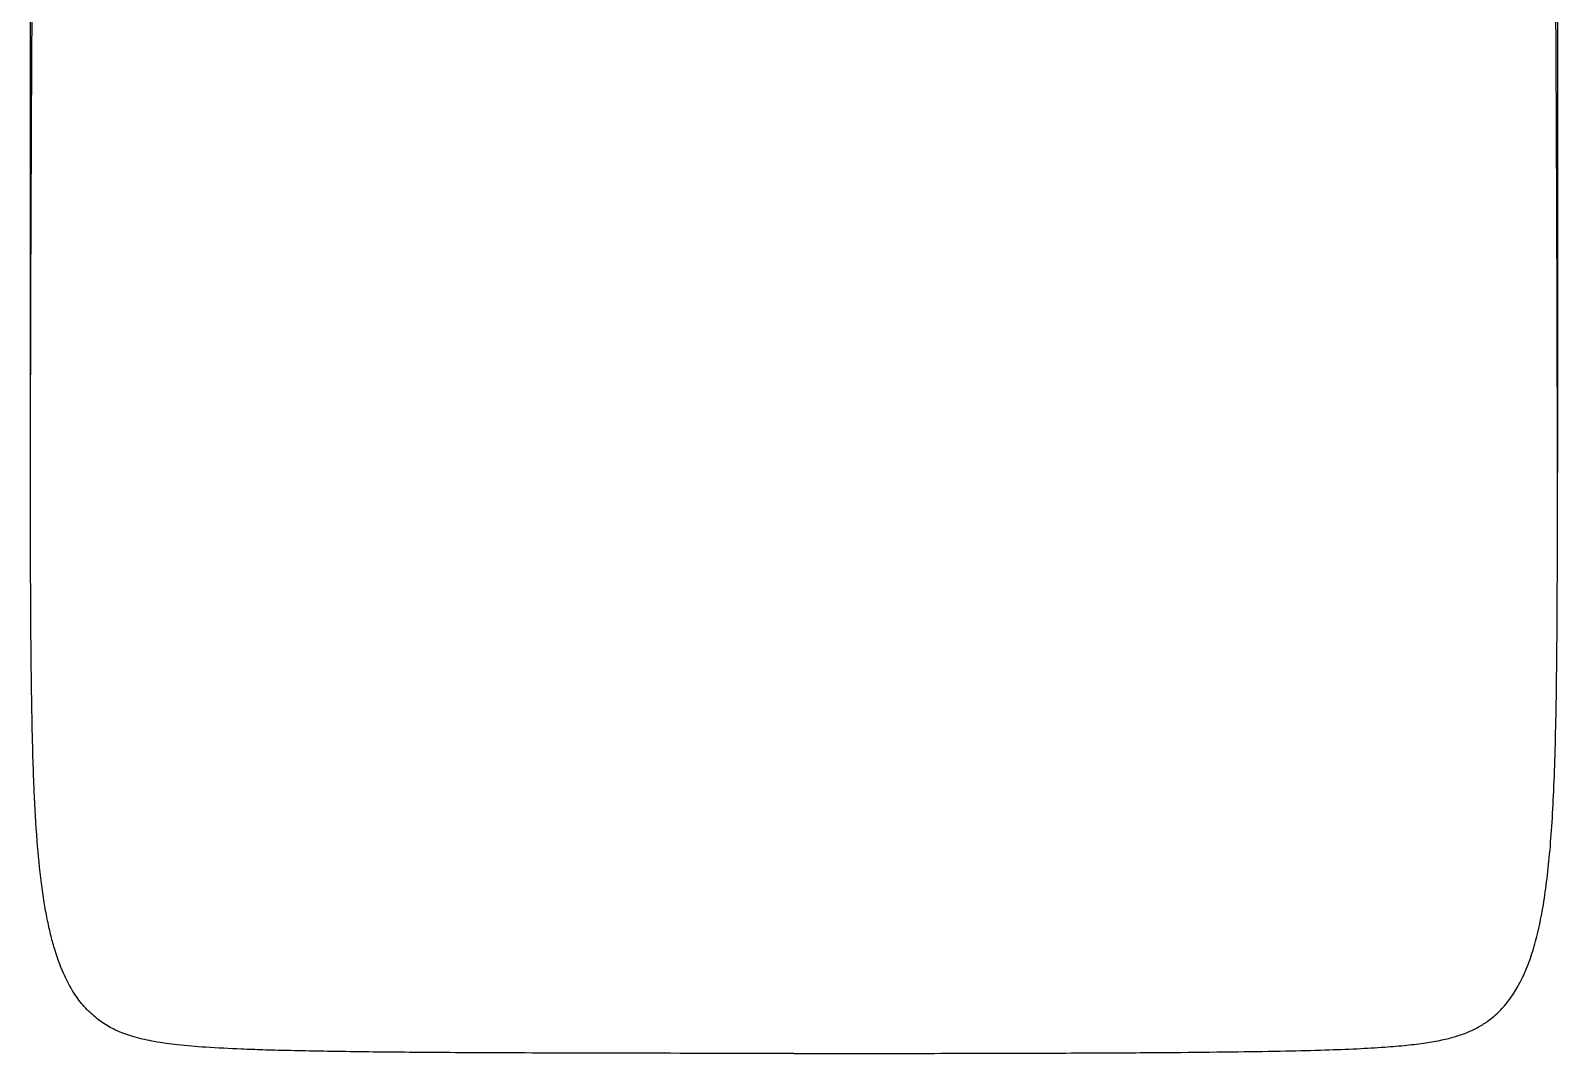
# Model space of a CAD drawing. Header units: millimetres. Extents: x 0 to 1863, y -681 to 0.
# Drawn here: x 1660.7 to 1860.7, y -267.8 to -133.9 of the extents above; entities that cross this region are included whole.
import ezdxf

# ---------------------------------------------------------------- set-up
doc = ezdxf.new("R2010")
doc.units = ezdxf.units.MM
doc.header["$MEASUREMENT"] = 0
doc.layers.add('Make2D$visible$lines', color=178, linetype='Continuous', true_color=0x000000)

msp = doc.modelspace()

# ---------------------------------------------------------------- linework, layer by layer
at = {"layer": 'Make2D$visible$lines'}
for p, q in [((1660.68, -191.72), (1660.68, -100)), ((1860.68, -100), (1860.68, -191.72)), ((1860.68, -194.47), (1860.68, -194.47))]:
    msp.add_line(p, q, dxfattribs=at)
for points, knots in [([(1760.68, -267.78), (1754.05, -267.78), (1741.95, -267.77), (1725.56, -267.73), (1712.62, -267.67), (1702.59, -267.57), (1695.78, -267.45), (1691.23, -267.33), (1687.67, -267.2), (1683.94, -267.02), (1680.14, -266.7), (1677.04, -266.29), (1674.82, -265.81), (1673.3, -265.34), (1672.28, -264.95), (1671.35, -264.52), (1670.16, -263.83), (1668.78, -262.79), (1667.3, -261.24), (1666.01, -259.39), (1664.79, -256.99), (1663.93, -254.54), (1663.28, -252.15), (1662.84, -250.14), (1662.44, -247.9), (1661.96, -244.49), (1661.49, -239.63), (1661.11, -232.98), (1660.87, -224.87), (1660.76, -216.87), (1660.7, -209.08), (1660.68, -201.18), (1660.68, -191.18), (1660.69, -178.67), (1660.73, -164.47), (1660.79, -150.05), (1660.85, -137.14), (1660.91, -128.17), (1660.95, -122.66), (1660.99, -119.27), (1661.04, -116.14), (1661.13, -113.25), (1661.26, -111.16), (1661.43, -109.53), (1661.69, -108.22), (1662.04, -107.1), (1662.51, -106.18), (1663.01, -105.47), (1663.4, -105.02), (1663.69, -104.73), (1663.84, -104.59), (1663.93, -104.5), (1663.96, -104.48), (1663.98, -104.45), (1664.03, -104.39), (1664.08, -104.32), (1664.12, -104.24), (1664.17, -104.14), (1664.24, -103.99), (1664.31, -103.78), (1664.38, -103.53), (1664.45, -103.18), (1664.53, -102.7), (1664.57, -102.15), (1664.58, -101.77), (1664.58, -98.25), (1664.58, -80.36), (1664.58, -62.49), (1664.58, -47.81), (1664.58, -47.11), (1664.51, -45.9), (1664.32, -44.64), (1664.11, -43.73), (1663.93, -43.15), (1663.74, -42.67), (1663.56, -42.34), (1663.4, -42.13), (1663.29, -42.02), (1663.18, -41.95), (1663.09, -41.92), (1663.03, -41.92), (1662.24, -41.92), (1661.46, -41.92), (1660.68, -41.92)], [0, 0, 0, 0, 19.887984, 36.302676, 49.165408, 58.727454, 66.386917, 69.583189, 72.392622, 77.067624, 80.777764, 83.845626, 86.437337, 87.576874, 88.640337, 89.684892, 90.656326, 92.755235, 94.86098, 97.08072, 99.48913, 102.931031, 104.838292, 106.925679, 109.116973, 111.662568, 117.244752, 123.752242, 131.661175, 141.573143, 147.75763, 155.040436, 165.265159, 177.747859, 192.585506, 207.860279, 221.014074, 231.294649, 234.785968, 237.527931, 241.489447, 244.168634, 246.200842, 247.77268, 249.069778, 250.219405, 251.267733, 252.174615, 252.796603, 253.074869, 253.392208, 253.431084, 253.454343, 253.487541, 253.555788, 253.652332, 253.759424, 253.839022, 253.980122, 254.253335, 254.490147, 254.768748, 255.335211, 255.949499, 256.421912, 256.476404, 266.495531, 310.081268, 310.097813, 310.539311, 312.19091, 313.704958, 314.379955, 314.992694, 315.505095, 315.940782, 316.117472, 316.272468, 316.404266, 316.517816, 316.565604, 316.569253, 318.904733, 318.904733, 318.904733, 318.904733]), ([(1860.68, -194.47), (1860.68, -190.31), (1860.67, -181.21), (1860.64, -166.87), (1860.58, -151.89), (1860.52, -138.59), (1860.46, -128.28), (1860.4, -121.4), (1860.34, -116.81), (1860.26, -113.84), (1860.15, -111.75), (1860.01, -110.23), (1859.83, -108.99), (1859.59, -107.91), (1859.25, -106.94), (1858.78, -106.05), (1858.28, -105.38), (1857.83, -104.88), (1857.57, -104.63), (1857.43, -104.5), (1857.4, -104.47), (1857.36, -104.43), (1857.32, -104.37), (1857.27, -104.29), (1857.22, -104.2), (1857.17, -104.09), (1857.09, -103.9), (1857.01, -103.64), (1856.94, -103.32), (1856.88, -103), (1856.83, -102.66), (1856.79, -102.2), (1856.78, -101.83), (1856.78, -99.14), (1856.78, -81.27), (1856.78, -63.4), (1856.78, -47.96), (1856.78, -47.49), (1856.81, -46.55), (1856.95, -45.2), (1857.15, -44.11), (1857.36, -43.35), (1857.54, -42.87), (1857.72, -42.48), (1857.91, -42.18), (1858.1, -41.99), (1858.25, -41.92), (1858.33, -41.92), (1859.13, -41.92), (1859.9, -41.92), (1860.68, -41.92)], [0, 0, 0, 0, 12.478617, 27.312629, 43.010414, 57.437568, 67.189929, 73.957641, 78.065537, 80.978065, 82.862225, 84.326393, 85.564294, 86.613351, 87.647704, 88.637849, 89.642153, 90.142663, 90.650086, 90.709063, 90.736331, 90.783351, 90.862706, 90.963215, 91.066912, 91.16432, 91.327603, 91.681129, 91.974278, 92.316179, 92.65677, 93.012677, 93.692608, 93.751676, 101.094591, 147.315986, 147.353212, 147.422901, 148.71789, 150.177001, 151.468231, 152.044489, 152.548102, 152.990346, 153.342942, 153.600348, 153.800129, 153.839008, 153.841197, 156.176677, 156.176677, 156.176677, 156.176677]), ([(1760.68, -267.78), (1765.9, -267.78), (1775.88, -267.78), (1789.63, -267.75), (1801.31, -267.71), (1810.73, -267.65), (1818.46, -267.57), (1824.77, -267.47), (1829.96, -267.34), (1834.27, -267.18), (1837.83, -266.98), (1840.82, -266.73), (1843.32, -266.43), (1845.45, -266.06), (1847.3, -265.6), (1848.92, -265.04), (1850.36, -264.35), (1851.76, -263.45), (1853.13, -262.27), (1854.43, -260.76), (1855.57, -258.99), (1856.55, -256.96), (1857.4, -254.65), (1858.13, -252.02), (1858.74, -249.04), (1859.24, -245.71), (1859.65, -242.02), (1859.97, -237.9), (1860.22, -233.19), (1860.41, -227.82), (1860.54, -221.57), (1860.63, -214.17), (1860.68, -205.01), (1860.68, -198.27), (1860.68, -194.47)], [0, 0, 0, 0, 15.66701, 29.935942, 41.252562, 50.687417, 58.199542, 64.463012, 69.601932, 73.7947, 77.387618, 80.307732, 82.790008, 84.928234, 86.806393, 88.490729, 90.057746, 91.585158, 93.479548, 95.462726, 97.551928, 99.777147, 102.225429, 104.913722, 107.968092, 111.359827, 114.992493, 119.122637, 123.752242, 129.126916, 135.246177, 142.513154, 151.341256, 162.725359, 162.725359, 162.725359, 162.725359])]:
    msp.add_open_spline(points, degree=3, knots=knots, dxfattribs=at)

doc.saveas('drawing.dxf')
